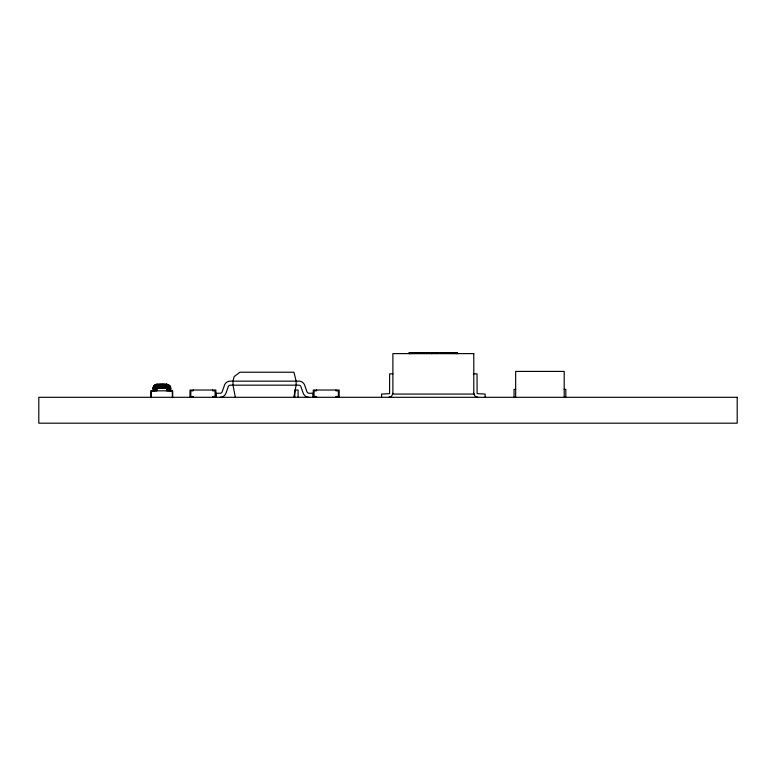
<?xml version="1.0" encoding="UTF-8"?>
<svg xmlns="http://www.w3.org/2000/svg" width="776" height="776" viewBox="0 0 776 776"><rect width="100%" height="100%" fill="white"/><g stroke="black" fill="none" stroke-linecap="round" stroke-linejoin="round"><path stroke-width="1.16" d="M172.689 397.719L172.689 390.726L169.895 390.726L169.314 386.05L166.627 384.363L166.627 390.832M152.988 388.466L154.143 385.565L157.043 384.363L157.043 390.832M152.93 390.832L153.764 386.05L157.043 384.363L156.015 386.05L155.772 390.832M392.889 393.257L391.705 396.119L388.844 397.302M150.903 397.719L150.903 390.726L153.774 390.726C154.705 383.043 157.984 381.608 156.403 390.832M153.716 390.726L154.143 388.466L154.143 390.832M293.823 397.302L296.131 385.168L296.131 381.123L293.949 372.228L239.92 372.228L234.119 376.67L233.023 381.123L233.023 385.168L235.332 397.302M431.563 352.808L431.563 353.613L433.338 352.808L433.338 353.613M155.181 390.832L155.54 386.05L157.043 384.363L153.881 386.05L153.134 390.726M154.628 390.832L155.093 386.05L157.043 384.363L154.084 386.05L153.386 390.726M431.563 353.613L435.113 352.808L435.113 353.613M157.043 384.363L154.356 386.05L153.774 390.832M392.889 373.838L389.649 373.838L389.562 393.626L381.559 394.072L381.559 397.302M473.787 373.838L477.027 373.838L477.114 393.626L485.116 394.072L485.116 397.302M156.412 384.411C161.359 383.412 172.553 382.568 170.73 390.832M155.792 384.556L167.878 384.556L169.905 386.05L170.681 388.466L152.93 388.466M155.181 384.809L168.489 384.809M154.628 385.148L169.042 385.148M154.143 385.565L169.527 385.565M153.716 386.05L169.944 386.05M153.386 386.603L170.284 386.603M153.134 387.195L170.536 387.195M152.988 387.825L170.681 387.825M515.662 389.377L514.042 389.377L514.042 397.302M564.2 389.377L565.82 389.377L565.82 397.302M477.832 397.302L474.97 396.119L473.787 393.257M167.267 390.832L166.627 384.363L167.897 384.556M167.897 390.832L167.655 386.05L166.627 384.363L169.789 386.05L170.536 390.726M169.042 390.832L168.576 386.05L166.627 384.363L169.585 386.05L170.284 390.726M168.489 390.832C169.507 388.97 167.364 384.372 167.141 384.411M166.627 384.363L168.974 386.05L169.527 390.832M169.527 388.466L169.895 390.726M564.2 397.302L564.2 371.413L515.662 371.413L515.662 397.302M457.462 353.613L457.588 352.808L409.078 352.808L409.078 353.613M457.2 352.808L457.2 353.613M456.821 352.808L456.821 353.613M456.307 352.808L456.307 353.613M455.677 352.808L455.677 353.613M454.92 352.808L454.92 353.613M454.057 352.808L454.057 353.613M453.077 352.808L453.077 353.613M451.991 352.808L451.991 353.613M450.808 352.808L450.808 353.613M449.537 352.808L449.537 353.613M448.169 352.808L448.169 353.613M446.724 352.808L446.724 353.613M445.211 352.808L445.211 353.613M443.639 352.808L443.639 353.613M442.01 352.808L442.01 353.613M440.331 352.808L440.331 353.613M438.615 352.808L438.615 353.613M436.869 352.808L436.869 353.613M429.807 352.808L429.807 353.613M428.061 352.808L428.061 353.613M426.344 352.808L426.344 353.613M424.666 352.808L424.666 353.613M423.036 352.808L423.036 353.613M421.455 352.808L421.455 353.613M419.942 352.808L419.942 353.613M418.506 352.808L418.506 353.613M417.139 352.808L417.139 353.613M415.868 352.808L415.868 353.613M414.685 352.808L414.685 353.613M413.598 352.808L413.598 353.613M412.619 352.808L412.619 353.613M411.755 352.808L411.755 353.613M410.999 352.808L410.999 353.613M410.368 352.808L410.368 353.613M409.854 352.808L409.854 353.613M409.466 352.808L409.466 353.613M409.214 352.808L409.214 353.613M339.17 397.302L339.17 390.027L313.281 390.027L313.281 397.302M335.93 390.027L335.93 390.832L338.355 390.832L338.355 396.497L335.93 396.497L335.93 397.302M316.521 390.027L316.521 390.832L314.086 390.832L314.086 396.497L316.521 396.497L316.521 397.302M313.116 397.302L313.116 393.257L308.79 393.238A2.134 2.134 0 0 1 307.083 392.035L304.464 384.683A6.198 6.198 0 0 0 299.488 381.152L229.667 381.152A6.198 6.198 0 0 0 224.691 384.683L222.072 392.035A2.134 2.134 0 0 1 220.365 393.238L216.038 393.257L216.038 397.302M298.071 397.302L298.071 390.027L294.832 390.027L294.832 397.302M215.874 397.302L215.874 390.027L189.984 390.027L189.984 397.302M212.643 390.027L212.643 390.832L215.068 390.832L215.068 396.497L212.643 396.497L212.643 397.302M193.224 390.027L193.224 390.832L190.799 390.832L190.799 396.497L193.224 396.497L193.224 397.302M172.35 397.302L172.35 390.832L151.32 390.832L151.32 397.302M169.944 388.466L169.895 390.832M309.013 397.302A6.179 6.179 0 0 1 303.183 393.19L300.884 386.603A2.153 2.153 0 0 0 298.847 385.168L230.307 385.168A2.153 2.153 0 0 0 228.28 386.603L225.971 393.19A6.179 6.179 0 0 1 220.151 397.302M473.787 353.613L392.889 353.613L392.889 394.072L473.787 394.072L473.787 353.613M737.2 397.302L38.8 397.302L38.8 423.192L737.2 423.192L737.2 397.302"/></g></svg>
